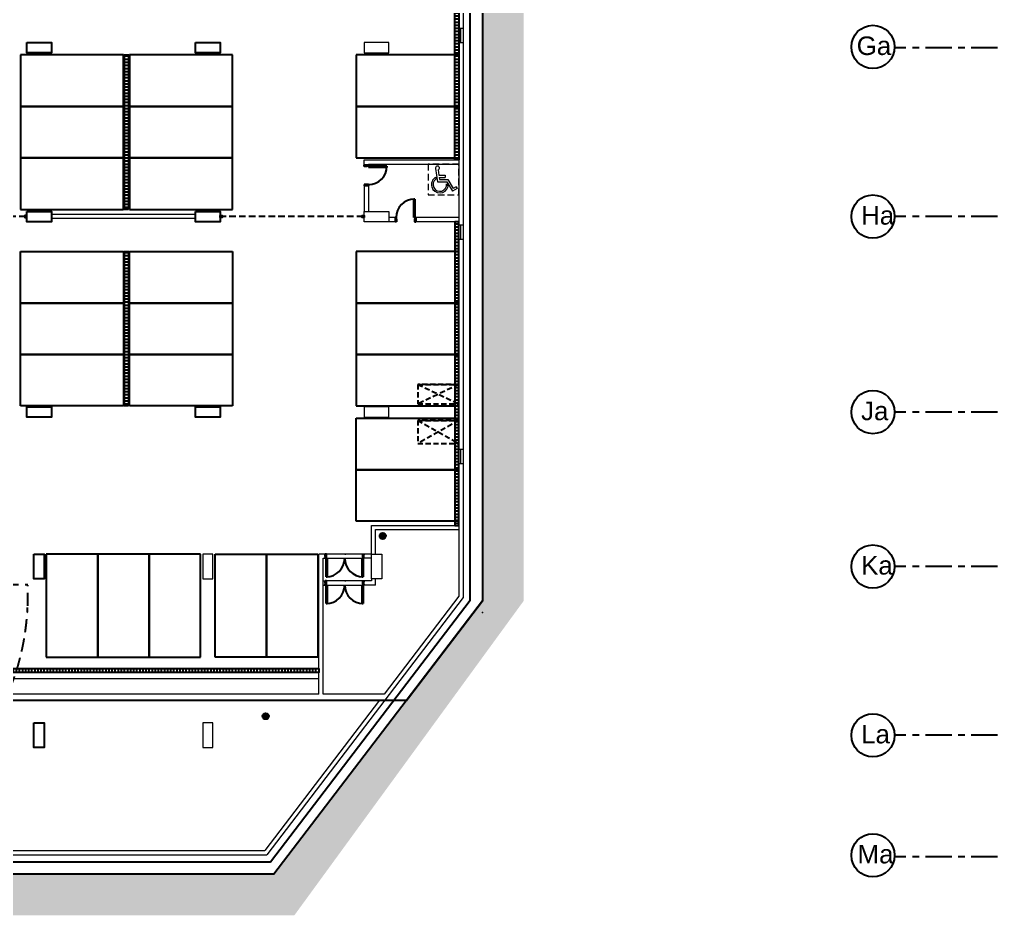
# Model space of a CAD drawing. Header units: millimetres. Extents: x 0 to 570263, y 0 to 232306.
# Drawn here: x 69797 to 117316, y 123049 to 166569 of the extents above; entities that cross this region are included whole.
import ezdxf

# ---------------------------------------------------------------- set-up
doc = ezdxf.new("R2010")
doc.units = ezdxf.units.MM
doc.header["$LTSCALE"] = 100
for name, pattern in [('Grid Line', [22.225, 12.7, -3.175, 3.175, -3.175]), ('Hidden', [9.525, 6.35, -3.175]), ('HIDDENX2', [19.05, 12.7, -6.35])]:
    doc.linetypes.add(name, pattern=pattern)
for name, color, linetype in [('A-COLS', 3, 'Continuous'), ('DLN020__', 6, 'Continuous'), ('DLN051__', 7, 'Continuous'), ('DLN060__', 7, 'Continuous'), ('DLN08250', 5, 'Continuous'), ('DLN210__', 7, 'Continuous'), ('DLN220__', 7, 'Continuous'), ('DLN660', 1, 'Continuous'), ('DLN810__', 1, 'Continuous'), ('FITDOOR', 7, 'Continuous'), ('LAYOUT', 1, 'Continuous')]:
    doc.layers.add(name, color=color, linetype=linetype)
for name, color, linetype, lineweight in [('A-DOOR', 6, 'Continuous', 9), ('A-WALL', 7, 'Continuous', 9), ('A030_1', 1, 'Continuous', 13), ('Revision', 1, 'Continuous', 9)]:
    doc.layers.add(name, color=color, linetype=linetype, lineweight=lineweight)
doc.styles.get("Standard").update_dxf_attribs({"font": 'swiss.ttf'})

# ---------------------------------------------------------------- blocks, each defined once
blk = doc.blocks.new('A$C151F6791')
at = {"layer": 'DLN060__'}
h = blk.add_hatch(dxfattribs=at)
h.set_pattern_fill('EARTH', color=0, scale=150, angle=3.6498)
h.set_pattern_definition([(45, (-1165443158.7, -63663298.4), (1e-11, 1347.03841816), [952.5, -952.5]), (45, (-1165443411.2, -63663045.9), (1e-11, 1347.03841816), [952.5, -952.5]), (45, (-1165443663.8, -63662793.3), (1e-11, 1347.03841816), [952.5, -952.5]), (135, (-1165443663.8, -63662624.9), (-1347.03841816, 1e-11), [952.5, -952.5]), (135, (-1165443411.2, -63662372.3), (-1347.03841816, 1e-11), [952.5, -952.5]), (135, (-1165443158.7, -63662119.8), (-1347.03841816, 1e-11), [952.5, -952.5])])
edge = h.paths.add_edge_path()
edge.add_line((-2850, -45900), (-850, -45900))
edge.add_line((-850, -45900), (-850, -86050))
edge.add_line((-850, -86050), (58011, -86050))
edge.add_line((58011, -86050), (68150, -72765))
edge.add_line((68150, -72765), (68150, -20000))
edge.add_arc((59997, -20000), 8153, 0, 62.5916)
edge.add_line((63750, -12762), (63750, 900))
edge.add_line((63750, 900), (-850, 900))
edge.add_line((-850, 900), (-850, -45900))
edge.add_line((-850, -45900), (-2850, -45900))
edge.add_line((-2850, -45900), (-2850, 2900))
edge.add_line((-2850, 2900), (65750, 2900))
edge.add_line((65750, 2900), (65750, -11800))
edge.add_arc((58661, -20842), 11490, 0.6759, 51.9029, ccw=False)
edge.add_line((70150, -20707), (70150, -72766))
edge.add_line((70150, -72766), (59000, -88050))
edge.add_line((59000, -88050), (-2850, -88050))
edge.add_line((-2850, -88050), (-2850, -45900))
at = {"layer": 'DLN810__'}
h = blk.add_hatch(dxfattribs=at)
h.set_pattern_fill('_USER', color=0, scale=150, angle=-41.3502, pattern_type=0)
h.set_pattern_definition([(0, (67000, -51350), (0, 150), [])])
h.paths.add_polyline_path([(67000, -51350), (66800, -51350), (66800, -22850), (67000, -22850)])
h = blk.add_hatch(dxfattribs=at)
h.set_pattern_fill('_USER', color=0, scale=150, angle=-41.3502, pattern_type=0)
h.set_pattern_definition([(0, (50950, -53750), (0, 150), [])])
h.paths.add_polyline_path([(50950, -53750), (50750, -53750), (50750, -46250), (50950, -46250)])
h = blk.add_hatch(dxfattribs=at)
h.set_pattern_fill('_USER', color=0, scale=150, angle=-41.3502, pattern_type=0)
h.set_pattern_definition([(0, (67000, -69100), (0, 150), [])])
h.paths.add_polyline_path([(67000, -54350), (66800, -54350), (66800, -69100), (67000, -69100)])
h = blk.add_hatch(dxfattribs=at)
h.set_pattern_fill('_USER', color=0, scale=150, angle=-41.3502, pattern_type=0)
h.set_pattern_definition([(0, (50948.96, -63300), (0, 150), [])])
h.paths.add_polyline_path([(50949, -63300), (50750, -63300), (50750, -55800), (50949, -55800)])
h = blk.add_hatch(dxfattribs=at)
h.set_pattern_fill('_USER', color=0, scale=150, angle=48.6498, pattern_type=0)
h.set_pattern_definition([(90, (15500.32, -76250.4), (-150, 3e-14), [])])
h.paths.add_polyline_path([(60200, -76050), (60200, -76250), (17850, -76250), (17850, -76050)])
at = {"layer": 'A-COLS', "color": 0, "lineweight": 18}
for p, q in [((62400, -45650), (62400, -46150)), ((63600, -45650), (62400, -45650)), ((63600, -46150), (63600, -45650)), ((62400, -46150), (63600, -46150)), ((62400, -53850), (63600, -53850)), ((62400, -54350), (62400, -53850)), ((63600, -53850), (63600, -54350)), ((63600, -54350), (62400, -54350)), ((63600, -63350), (62400, -63350)), ((62400, -63350), (62400, -63850)), ((63600, -63850), (63600, -63350)), ((62400, -63850), (63600, -63850)), ((55050, -70500), (54550, -70500)), ((54550, -70500), (54550, -71700)), ((55050, -71700), (55050, -70500)), ((54550, -71700), (55050, -71700)), ((55050, -78700), (54550, -78700)), ((54550, -78700), (54550, -79900)), ((55050, -79900), (55050, -78700)), ((54550, -79900), (55050, -79900))]:
    blk.add_line(p, q, dxfattribs=at)
at = {"layer": 'A-COLS', "color": 0}
for points in [[(-850, -86050), (-850, -86050), (-850, 900), (63750, 900), (63750, -12762, -0.257999), (68150, -20707), (68150, -72766), (58011, -86050), (-850, -86050)], [(-250, -45320), (-250, -45320), (-250, -85450), (57840, -85450), (67550, -72728), (67550, -20707, 0.268433), (63150, -13102), (63150, 300), (-250, 300), (-250, -45320)]]:
    blk.add_lwpolyline(points, format="xyb", dxfattribs=at)
for points in [[(46000, -45650), (47200, -45650), (47200, -46150), (46000, -46150)], [(54200, -45650), (55400, -45650), (55400, -46150), (54200, -46150)], [(46000, -53850), (47200, -53850), (47200, -54350), (46000, -54350)], [(54200, -53850), (55400, -53850), (55400, -54350), (54200, -54350)], [(46000, -63350), (47200, -63350), (47200, -63850), (46000, -63850)], [(54200, -63350), (55400, -63350), (55400, -63850), (54200, -63850)], [(46350, -70500), (46850, -70500), (46850, -71700), (46350, -71700)], [(46350, -78700), (46850, -78700), (46850, -79900), (46350, -79900)]]:
    blk.add_lwpolyline(points, close=True, dxfattribs=at)
at = {"layer": 'A-COLS', "color": 0, "lineweight": 18}
blk.add_lwpolyline([(63250, -71700), (62750, -71700), (62750, -70500), (63250, -70500)], close=True, dxfattribs=at)
at = {"layer": 'A-DOOR', "color": 0}
for p, q in [((67100, -45650), (67100, -44948)), ((67100, -55201), (67100, -54499)), ((67100, -66102), (67100, -65400))]:
    blk.add_line(p, q, dxfattribs=at)
for points in [[(67000, -44948, 0), (67200, -44948, 0)], [(67000, -45650, 0), (67200, -45650, 0)], [(67000, -54499, 0), (67200, -54499, 0)], [(67000, -55201, 0), (67200, -55201, 0)], [(67000, -65400, 0), (67200, -65400, 0)], [(67000, -66102, 0), (67200, -66102, 0)]]:
    blk.add_polyline3d(points, dxfattribs=at)
at = {"layer": 'A-WALL', "color": 0, "lineweight": 18}
for p, q in [((67200, -20707), (67200, -72609)), ((67000, -22850), (67000, -72542)), ((67000, -29050), (67000, -69100)), ((62600, -51600), (62400, -51600)), ((62400, -52600), (62400, -53850)), ((62400, -52600), (62600, -52600)), ((62600, -52600), (62600, -53850)), ((54200, -54000), (47200, -54000)), ((63900, -54150), (63600, -54150)), ((67000, -54150), (64900, -54150)), ((54200, -54200), (47200, -54200)), ((63900, -54350), (63600, -54350)), ((67000, -54350), (64900, -54350)), ((60200, -76250), (15500, -76250)), ((60200, -76550), (15500, -76550)), ((60200, -77300), (15500, -77300)), ((63368, -77300), (60400, -77300)), ((63139, -77600), (15500, -77600)), ((4550, -84900), (57568, -84900)), ((4550, -85100), (57667, -85100))]:
    blk.add_line(p, q, dxfattribs=at)
at = {"layer": 'A-WALL', "color": 0}
for p, q in [((67200, -44948), (67200, -45650)), ((62400, -51350), (67000, -51350)), ((62400, -51600), (62400, -51350)), ((62600, -51550), (67000, -51550)), ((62600, -51600), (62600, -51550)), ((67200, -54499), (67200, -55201)), ((67000, -63250), (67000, -63951)), ((62750, -69100), (67000, -69100)), ((62750, -70500), (62750, -69100)), ((62950, -69300), (67000, -69300)), ((62950, -70500), (62950, -69300)), ((62750, -70300), (62750, -70300)), ((60200, -77300), (60200, -70500)), ((60500, -70500), (60200, -70500)), ((60400, -70700), (60500, -70700)), ((60400, -77300), (60400, -70700)), ((60500, -70700), (60500, -70500)), ((60550, -70700), (62350, -70700)), ((62337, -70500), (60562, -70500)), ((61450, -70500), (61500, -70500)), ((62750, -70500), (62400, -70500)), ((62400, -70700), (62400, -70500)), ((62750, -70700), (62400, -70700)), ((62750, -71700), (62750, -71800)), ((62950, -72000), (62950, -71700)), ((60400, -71800), (60500, -71800)), ((60400, -72000), (60500, -72000)), ((60500, -72000), (60500, -71800)), ((60550, -72000), (62350, -72000)), ((62337, -71800), (60562, -71800)), ((61450, -71800), (61500, -71800)), ((62750, -71800), (62400, -71800)), ((62400, -72000), (62400, -71800)), ((62950, -72000), (62400, -72000)), ((67200, -72609), (57667, -85100)), ((67000, -72542), (63368, -77300)), ((63139, -77600), (57568, -84900))]:
    blk.add_line(p, q, dxfattribs=at)
at = {"layer": 'A-WALL', "color": 0, "lineweight": 25}
for p, q in [((62600, -51600), (62400, -51600)), ((62600, -52600), (62400, -52600)), ((63900, -54150), (63900, -54350)), ((64900, -54150), (64900, -54350))]:
    blk.add_line(p, q, dxfattribs=at)
at = {"layer": 'A-WALL', "color": 0}
blk.add_point((68150, -73342), dxfattribs=at)
at = {"layer": 'A030_1', "color": 0}
for p, q in [((65864, -51764, 0), (65964, -52409, 0)), ((65868, -52191, 0), (65882, -52280, 0)), ((65985, -51832, 0), (66026, -52095, 0)), ((66026, -52095, 0), (66326, -52095, 0)), ((66042, -52205, 0), (66326, -52205, 0)), ((66042, -52205, 0), (66057, -52300, 0)), ((66326, -52095, 0), (66326, -52205, 0)), ((65964, -52409, 0), (66419, -52409, 0)), ((66057, -52300, 0), (66466, -52300, 0)), ((66398, -52509, 0), (66472, -52636, 0)), ((66419, -52409, 0), (66683, -52867, 0)), ((66466, -52300, 0), (66718, -52736, 0)), ((66908, -52737, 0), (66683, -52867, 0)), ((66860, -52655, 0), (66718, -52736, 0)), ((66860, -52655, 0), (66908, -52737, 0))]:
    blk.add_line(p, q, dxfattribs=at)
at = {"layer": 'A030_1', "color": 0, "linetype": 'Hidden', "ltscale": 0.5, "elevation": 0}
blk.add_lwpolyline([(65500, -53050), (67000, -53050), (67000, -51550), (65500, -51550)], close=True, dxfattribs=at)
at = {"layer": 'A030_1', "color": 0}
for centre, radius, start, end in [((65957, -51741, 0), 95.5, 287.213, 193.9443), ((66073, -52545, 0), 409, 120, 347.1514), ((66073, -52545, 0), 327, 125.6853, 6.4114)]:
    blk.add_arc(centre, radius, start, end, dxfattribs=at)
at = {"layer": 'DLN210__', "color": 0, "lineweight": 13}
for points in [[(67000, -44948, 0), (67200, -44948, 0)], [(67000, -45650, 0), (67200, -45650, 0)], [(67000, -54499, 0), (67200, -54499, 0)], [(67000, -55201, 0), (67200, -55201, 0)]]:
    blk.add_polyline3d(points, dxfattribs=at)
at = {"layer": 'DLN220__', "color": 0, "linetype": 'Hidden', "ltscale": 0.5}
for p, q in [((45950, -54100), (37750, -54100)), ((62350, -54100), (55450, -54100))]:
    blk.add_line(p, q, dxfattribs=at)
at = {"layer": 'DLN220__', "color": 0, "linetype": 'HIDDENX2', "ltscale": 0.2}
for p, q in [((67000, -62250), (65000, -62250)), ((65000, -62250), (67000, -62250)), ((67000, -62250), (65000, -63200)), ((65000, -62250), (67000, -63200)), ((67000, -64000), (65000, -64000)), ((65000, -64000), (67000, -64000)), ((65000, -64000), (67000, -65125)), ((67000, -64000), (65000, -65125))]:
    blk.add_line(p, q, dxfattribs=at)
at = {"layer": 'DLN220__', "color": 0}
for points in [[(46000, -54050), (45900, -54050), (45900, -54075), (45950, -54075), (45950, -54125), (45900, -54125), (45900, -54150), (46000, -54150)], [(55400, -54050), (55500, -54050), (55500, -54075), (55450, -54075), (55450, -54125), (55500, -54125), (55500, -54150), (55400, -54150)], [(62400, -54150), (62300, -54150), (62300, -54125), (62350, -54125), (62350, -54075), (62300, -54075), (62300, -54050), (62400, -54050)]]:
    blk.add_lwpolyline(points, close=True, dxfattribs=at)
at = {"layer": 'DLN220__', "color": 0, "linetype": 'HIDDENX2', "ltscale": 0.2}
for points in [[(67000, -62250), (65000, -62250), (65000, -63200), (67000, -63200)], [(67000, -64000), (65000, -64000), (65000, -65125), (67000, -65125)]]:
    blk.add_lwpolyline(points, close=True, dxfattribs=at)
at = {"layer": 'DLN660', "color": 0}
for p, q in [((50700, -46250), (45700, -46250)), ((45700, -46250), (45700, -48750)), ((50700, -48750), (50700, -46250)), ((56000, -46250), (51000, -46250)), ((51000, -46250), (51000, -48750)), ((56000, -48750), (56000, -46250)), ((62000, -46250), (62000, -48750)), ((67000, -46250), (62000, -46250)), ((45700, -48750), (50700, -48750)), ((50700, -48750), (45700, -48750)), ((45700, -48750), (45700, -51250)), ((50700, -51250), (50700, -48750)), ((51000, -48750), (56000, -48750)), ((56000, -48750), (51000, -48750)), ((51000, -48750), (51000, -51250)), ((56000, -51250), (56000, -48750)), ((67000, -48750), (62000, -48750)), ((62000, -48750), (62000, -51250)), ((62000, -48750), (67000, -48750)), ((45700, -51250), (50700, -51250)), ((45700, -51250), (45700, -53750)), ((50700, -51250), (45700, -51250)), ((50700, -53750), (50700, -51250)), ((51000, -51250), (56000, -51250)), ((51000, -51250), (51000, -53750)), ((56000, -51250), (51000, -51250)), ((56000, -53750), (56000, -51250)), ((62000, -51250), (67000, -51250)), ((45700, -53750), (50700, -53750)), ((51000, -53750), (56000, -53750)), ((45700, -58300), (45700, -55800)), ((45700, -55800), (50700, -55800)), ((50700, -55800), (50700, -58300)), ((51000, -58300), (51000, -55800)), ((51000, -55800), (56000, -55800)), ((56000, -55800), (56000, -58300)), ((67000, -55800), (62000, -55800)), ((62000, -55800), (62000, -58300)), ((50700, -58300), (45700, -58300)), ((45700, -60800), (45700, -58300)), ((45700, -58300), (50700, -58300)), ((50700, -58300), (50700, -60800)), ((56000, -58300), (51000, -58300)), ((51000, -60800), (51000, -58300)), ((51000, -58300), (56000, -58300)), ((56000, -58300), (56000, -60800)), ((67000, -58300), (62000, -58300)), ((62000, -58300), (67000, -58300)), ((62000, -58300), (62000, -60800)), ((50700, -60800), (45700, -60800)), ((45700, -63300), (45700, -60800)), ((45700, -60800), (50700, -60800)), ((50700, -60800), (50700, -63300)), ((56000, -60800), (51000, -60800)), ((51000, -63300), (51000, -60800)), ((51000, -60800), (56000, -60800)), ((56000, -60800), (56000, -63300)), ((62000, -60800), (67000, -60800)), ((62000, -60800), (62000, -63300)), ((67000, -60800), (62000, -60800)), ((50700, -63300), (45700, -63300)), ((56000, -63300), (51000, -63300)), ((62000, -63300), (67000, -63300)), ((62000, -66400), (62000, -63900)), ((62000, -63900), (67000, -63900)), ((67000, -66400), (62000, -66400)), ((62000, -68900), (62000, -66400)), ((62000, -66400), (67000, -66400)), ((67000, -68900), (62000, -68900)), ((46950, -70500), (46950, -75500)), ((49450, -70500), (46950, -70500)), ((49450, -70500), (49450, -75500)), ((51950, -70500), (49450, -70500)), ((49450, -75500), (49450, -70500)), ((51950, -70500), (51950, -75500)), ((54450, -70500), (51950, -70500)), ((51950, -75500), (51950, -70500)), ((54450, -75500), (54450, -70500)), ((55150, -70500), (57650, -70500)), ((55150, -75500), (55150, -70500)), ((57650, -70500), (60150, -70500)), ((57650, -75500), (57650, -70500)), ((57650, -70500), (57650, -75500)), ((60150, -70500), (60150, -75500)), ((46950, -75500), (49450, -75500)), ((49450, -75500), (51950, -75500)), ((51950, -75500), (54450, -75500)), ((57650, -75500), (55150, -75500)), ((60150, -75500), (57650, -75500))]:
    blk.add_line(p, q, dxfattribs=at)
at = {"layer": 'DLN810__', "color": 0}
for p, q in [((63451, -69617), (63151, -69617)), ((63430, -69541), (63174, -69541)), ((63423, -69704), (63179, -69704)), ((57756, -78373), (57456, -78373)), ((57734, -78296), (57479, -78296)), ((57728, -78459), (57483, -78459))]:
    blk.add_line(p, q, dxfattribs=at)
at = {"layer": 'DLN810__', "color": 0, "linetype": 'Hidden'}
blk.add_line((46055, -73010, 0), (46055, -72010, 0), dxfattribs=at)
at = {"layer": 'DLN810__', "color": 0}
for points in [[(67000, -51350), (66800, -51350), (66800, -22850), (67000, -22850)], [(50950, -53750), (50750, -53750), (50750, -46250), (50950, -46250)], [(67000, -54350), (66800, -54350), (66800, -69100), (67000, -69100)], [(50949, -63300), (50750, -63300), (50750, -55800), (50949, -55800)], [(60200, -76050), (60200, -76250), (17850, -76250), (17850, -76050)]]:
    blk.add_lwpolyline(points, close=True, dxfattribs=at)
at = {"layer": 'DLN810__', "color": 0, "linetype": 'Hidden', "extrusion": (-1.92072e-11, 1, 0), "elevation": -71970}
blk.add_lwpolyline([(-37350, 0), (-46055, 0)], dxfattribs=at)
at = {"layer": 'DLN810__', "color": 0}
for centre in [(63301, -69617), (57606, -78373)]:
    blk.add_circle(centre, 150, dxfattribs=at)
at = {"layer": 'DLN810__', "color": 0, "linetype": 'Hidden'}
blk.add_arc((34009, -72558, 0), 12043, 270.194, 357.4529, dxfattribs=at)
at = {"layer": 'FITDOOR', "color": 0}
for p, q in [((62400, -51663), (62400, -51600)), ((62437, -51600), (62400, -51600)), ((62525, -51663), (62400, -51663)), ((62437, -51612), (62437, -51600)), ((62600, -51650), (62525, -51650)), ((62525, -51663), (62525, -51650)), ((62600, -51600), (62562, -51600)), ((62562, -51612), (62562, -51600)), ((62600, -51650), (62600, -51600)), ((62600, -51650), (62600, -51695)), ((63500, -51650), (62600, -51650)), ((62600, -51695), (63500, -51695)), ((63500, -51650), (63500, -51695)), ((62400, -52538), (62400, -52600)), ((62525, -52538), (62400, -52538)), ((62437, -52600), (62400, -52600)), ((62437, -52588), (62437, -52600)), ((62525, -52538), (62525, -52550)), ((62600, -52550), (62525, -52550)), ((62562, -52588), (62562, -52600)), ((62600, -52600), (62562, -52600)), ((62600, -52550), (62600, -52600)), ((64850, -53250), (64805, -53250)), ((64805, -54150), (64805, -53250)), ((64850, -53250), (64850, -54150)), ((63950, -54150), (63900, -54150)), ((63900, -54150), (63900, -54188)), ((63950, -54150), (63950, -54225)), ((64850, -54150), (64805, -54150)), ((64850, -54150), (64850, -54225)), ((64850, -54150), (64900, -54150)), ((64900, -54150), (64900, -54188)), ((63912, -54188), (63900, -54188)), ((63900, -54313), (63900, -54350)), ((63912, -54313), (63900, -54313)), ((63962, -54350), (63900, -54350)), ((63962, -54225), (63950, -54225)), ((63962, -54225), (63962, -54350)), ((64837, -54225), (64837, -54350)), ((64837, -54225), (64850, -54225)), ((64837, -54350), (64900, -54350)), ((64888, -54188), (64900, -54188)), ((64888, -54313), (64900, -54313)), ((64900, -54313), (64900, -54350)), ((60562, -70500), (60500, -70500)), ((60500, -70613), (60500, -70500)), ((60512, -70613), (60500, -70613)), ((60500, -70700), (60500, -70663)), ((60512, -70663), (60500, -70663)), ((60550, -70700), (60500, -70700)), ((60550, -70700), (60550, -70650)), ((60562, -70650), (60550, -70650)), ((60550, -70700), (60595, -70700)), ((60550, -71600), (60550, -70700)), ((60562, -70650), (60562, -70500)), ((60595, -70700), (60595, -71600)), ((62305, -70700), (62350, -70700)), ((62305, -71600), (62305, -70700)), ((62337, -70500), (62400, -70500)), ((62337, -70650), (62337, -70500)), ((62337, -70650), (62350, -70650)), ((62350, -70700), (62350, -70650)), ((62350, -70700), (62400, -70700)), ((62350, -70700), (62350, -71600)), ((62388, -70538), (62400, -70538)), ((62388, -70663), (62400, -70663)), ((62400, -70538), (62400, -70500)), ((62400, -70700), (62400, -70663)), ((60550, -71600), (60595, -71600)), ((62305, -71600), (62350, -71600)), ((60562, -71800), (60500, -71800)), ((60500, -71913), (60500, -71800)), ((60512, -71913), (60500, -71913)), ((60500, -72000), (60500, -71963)), ((60512, -71963), (60500, -71963)), ((60550, -72000), (60500, -72000)), ((60550, -72000), (60550, -71950)), ((60562, -71950), (60550, -71950)), ((60550, -72000), (60595, -72000)), ((60550, -72900), (60550, -72000)), ((60562, -71950), (60562, -71800)), ((60595, -72000), (60595, -72900)), ((62305, -72000), (62350, -72000)), ((62305, -72900), (62305, -72000)), ((62337, -71800), (62400, -71800)), ((62337, -71950), (62337, -71800)), ((62337, -71950), (62350, -71950)), ((62350, -72000), (62350, -71950)), ((62350, -72000), (62400, -72000)), ((62350, -72000), (62350, -72900)), ((62388, -71838), (62400, -71838)), ((62388, -71963), (62400, -71963)), ((62400, -71838), (62400, -71800)), ((62400, -72000), (62400, -71963)), ((60550, -72900), (60595, -72900)), ((62305, -72900), (62350, -72900))]:
    blk.add_line(p, q, dxfattribs=at)
for centre, start, end in [((62600, -51650), 270, 0), ((64850, -54150), 90, 180), ((60550, -70700), 270, 0), ((62350, -70700), 180, 270), ((60550, -72000), 270, 0), ((62350, -72000), 180, 270)]:
    blk.add_arc(centre, 900, start, end, dxfattribs=at)
at = {"layer": 'Revision', "color": 0}
for p in [(68150, -72765), (63529, -78820)]:
    blk.add_point(p, dxfattribs=at)

msp = doc.modelspace()

# ---------------------------------------------------------------- linework, layer by layer
at = {"layer": 'DLN020__', "linetype": 'Grid Line'}
for p, q in [((117316.2, 165199.2), (112316.2, 165199.2)), ((117316.2, 156999.2), (112316.2, 156999.2)), ((117316.2, 147498.8), (112316.2, 147498.8)), ((117316.2, 139998.8), (112316.2, 139998.8)), ((117316.2, 131798.8), (112316.2, 131798.8)), ((117316.2, 125898.8), (112316.2, 125898.8))]:
    msp.add_line(p, q, dxfattribs=at)
at = {"layer": 'DLN020__', "linetype": 'Continuous'}
for centre in [(111266.2, 165239.5), (111266.2, 156999.2), (111266.2, 147498.8), (111266.2, 139998.8), (111266.2, 131798.8), (111266.2, 125969.2)]:
    msp.add_circle(centre, 1050, dxfattribs=at)
at = {"layer": 'DLN08250', "linetype": 'Hidden', "lineweight": 18, "const_width": 100}
msp.add_lwpolyline([(23297, 211999.2), (87897, 211999.2), (87897, 198336.7, -0.2579989), (92297, 190392.3), (92297, 138333.6), (88607, 133498.8), (39647.3, 133498.8, -0.2564239), (37369.4, 134749.2), (36247, 134749.2), (36247, 125049.2), (23297, 125048.8)], format="xyb", close=True, dxfattribs=at)

# ---------------------------------------------------------------- block references
at = {"layer": 'LAYOUT'}
msp.add_blockref('A$C151F6791', (24147, 211099.2), dxfattribs=at)

# ---------------------------------------------------------------- texts
at = {"layer": 'DLN051__', "char_height": 900, "attachment_point": 1}
for s, insert in [('Ga', (110476.5, 165747.4)), ('Ha', (110691.1, 157507.7)), ('Ja', (110691.1, 148007.3)), ('Ka', (110691.1, 140507.3)), ('La', (110691.1, 132307.3)), ('Ma', (110518.3, 126477.7))]:
    msp.add_mtext_dynamic_manual_height_columns(s, width=1139.353, gutter_width=1, heights=[0], dxfattribs=dict(at, insert=insert))

doc.saveas('drawing.dxf')
